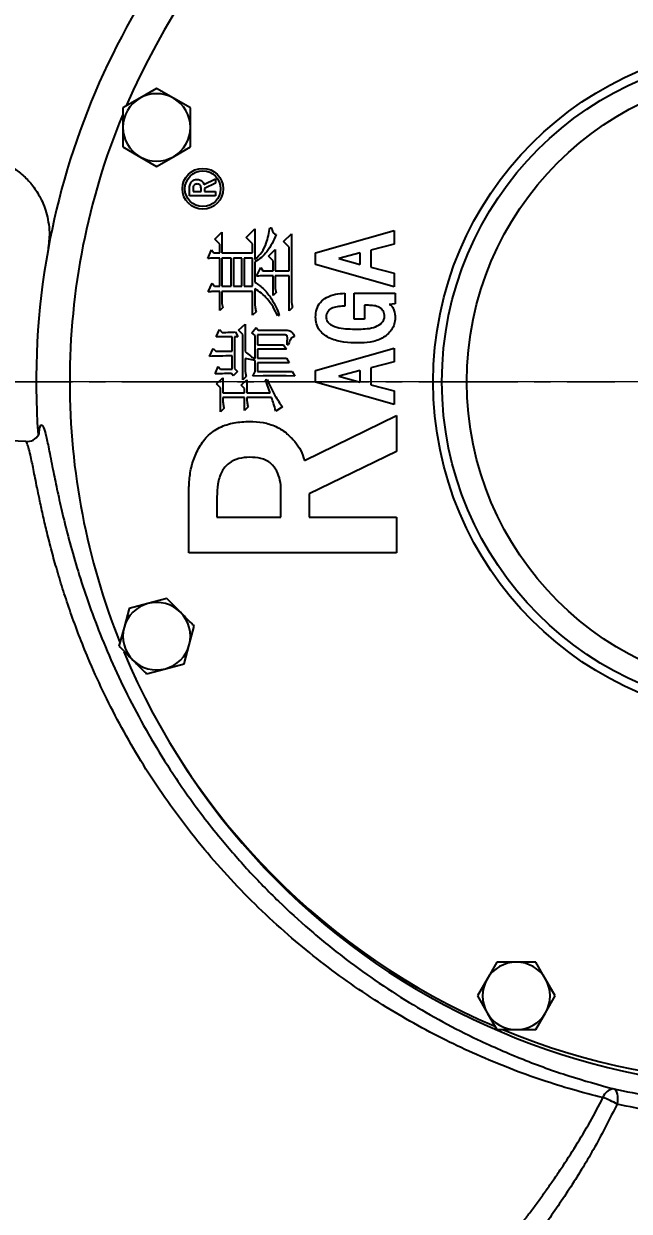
# Model space of a CAD drawing. Header units: millimetres. Extents: x 1964 to 5009, y 569 to 2723.
# Drawn here: x 3260.5 to 3377.1, y 1111.4 to 1340.1 of the extents above; entities that cross this region are included whole.
import ezdxf

# ---------------------------------------------------------------- set-up
doc = ezdxf.new("R2010")
doc.units = ezdxf.units.MM
doc.linetypes.add('CENTER2', pattern=[28.575, 19.05, -3.175, 3.175, -3.175])
doc.linetypes.add('点画线', pattern=[18, 12, -2, 2, -2])
doc.layers.add('AM_5', color=3, linetype='Continuous', lineweight=25)
doc.layers.add('中心线层', color=1, linetype='点画线', lineweight=18)
doc.styles.add('SLDTEXTSTYLE1', font='txt.shx', dxfattribs={"width": 0.7, "bigfont": 'gbcbig.shx'})
doc.dimstyles.new('SLDDIMSTYLE12$0', dxfattribs={"dimtxt": 12, "dimasz": 10, "dimexe": 0, "dimexo": 0.0625, "dimgap": 0.875, "dimtad": 1, "dimdec": 1, "dimlfac": 1.8, "dimrnd": 1e-09, "dimzin": 12, "dimdsep": 46, "dimtxsty": 'SLDTEXTSTYLE1', "dimcen": 0.09, "dimdle": 8.16, "dimclrd": 3, "dimclre": 3, "dimadec": 0, "dimazin": 3, "dimtfac": 1, "dimtdec": 1, "dimtofl": 0, "dimtmove": 0, "dimatfit": 3, "dimfxl": 0, "dimfrac": 2, "dimtolj": 1, "dimlwd": 5, "dimlwe": 5, "dimarcsym": 0})

# ---------------------------------------------------------------- blocks, each defined once
blk = doc.blocks.new('*U49')
at = {"layer": '中心线层', "color": 0, "linetype": 'CENTER2', "transparency": 16777216}
blk.add_line((-153.5, 0), (-30, 0), dxfattribs=at)
blk = doc.blocks.new('*D55')
at = {"layer": 'AM_5', "color": 3, "lineweight": 5, "transparency": 16777216}
blk.add_line((2888.44, 1183.2), (2888.44, 1435.38), dxfattribs=at)
at = {"layer": 'AM_5', "color": 3, "linetype": 'Continuous', "lineweight": 5, "transparency": 16777216}
for p, q in [((2898.44, 1435.38), (3395.56, 1435.38)), ((3405.56, 1271.2), (3405.56, 1435.38))]:
    blk.add_line(p, q, dxfattribs=at)
at = {"layer": 'AM_5', "color": 3, "transparency": 16777216}
for points in [[(2898.44, 1437.05), (2898.44, 1433.71), (2888.44, 1435.38)], [(3395.56, 1437.05), (3395.56, 1433.71), (3405.56, 1435.38)]]:
    blk.add_solid(points, dxfattribs=at)
at = {"layer": 'Defpoints', "color": 0, "transparency": 16777216}
for p in [(3405.56, 1435.38), (3405.56, 1271.14), (2888.44, 1183.14)]:
    blk.add_point(p, dxfattribs=at)
at = {"layer": 'AM_5', "color": 0, "transparency": 16777216, "insert": (3144.83, 1449.97), "char_height": 12, "width": 2.3333, "attachment_point": 5, "style": 'SLDTEXTSTYLE1'}
blk.add_mtext('\\A1;{\\H2.28571x;520}', dxfattribs=at)
blk = doc.blocks.new('*D59')
at = {"layer": 'AM_5', "color": 3, "lineweight": 5, "transparency": 16777216}
blk.add_line((3405.49, 1271.14), (2987.04, 1271.14), dxfattribs=at)
at = {"layer": 'AM_5', "color": 3, "linetype": 'Continuous', "lineweight": 5, "transparency": 16777216}
for p, q in [((2987.04, 1261.14), (2987.04, 942.26)), ((3403.59, 932.26), (2987.04, 932.26))]:
    blk.add_line(p, q, dxfattribs=at)
at = {"layer": 'AM_5', "color": 3, "transparency": 16777216}
for points in [[(2985.38, 1261.14), (2988.71, 1261.14), (2987.04, 1271.14)], [(2985.38, 942.26), (2988.71, 942.26), (2987.04, 932.26)]]:
    blk.add_solid(points, dxfattribs=at)
at = {"layer": 'Defpoints', "color": 0, "transparency": 16777216}
for p in [(3405.56, 1271.14), (2987.04, 932.26), (3403.66, 932.26)]:
    blk.add_point(p, dxfattribs=at)
at = {"layer": 'AM_5', "color": 0, "transparency": 16777216, "insert": (2972.45, 1024.24), "char_height": 12, "attachment_point": 5, "rotation": 90, "style": 'SLDTEXTSTYLE1'}
blk.add_mtext('\\A1;{\\H2.28571x;340}', dxfattribs=at)

msp = doc.modelspace()

# ---------------------------------------------------------------- linework, layer by layer
at = {"color": 7, "linetype": 'Continuous', "lineweight": 25}
for p, q in [((3286.129, 1327.63), (3282.879, 1325.754)), ((3289.379, 1325.754), (3286.129, 1327.63)), ((3282.879, 1325.754), (3279.629, 1323.877)), ((3292.629, 1323.877), (3289.379, 1325.754)), ((3279.629, 1316.372), (3282.879, 1314.495)), ((3289.379, 1314.495), (3292.629, 1316.372)), ((3282.879, 1314.495), (3286.129, 1312.619)), ((3286.129, 1312.619), (3289.379, 1314.495)), ((3292.462, 1306.934), (3292.462, 1308.425)), ((3293.139, 1308.282), (3293.139, 1307.794)), ((3294.68, 1307.794), (3294.68, 1308.453)), ((3295.242, 1309.159), (3297.462, 1310.24)), ((3297.462, 1309.377), (3295.357, 1308.353)), ((3295.357, 1308.353), (3295.357, 1307.794)), ((3297.462, 1310.24), (3297.462, 1309.377)), ((3297.462, 1306.934), (3292.462, 1306.934)), ((3293.139, 1307.794), (3294.68, 1307.794)), ((3295.357, 1307.794), (3297.462, 1307.794)), ((3297.462, 1307.794), (3297.462, 1306.934)), ((3297.343, 1298.581), (3298.715, 1299.954)), ((3298.715, 1299.954), (3298.715, 1295.981)), ((3303.389, 1298.942), (3305.051, 1300.604)), ((3304.617, 1297.714), (3303.389, 1298.942)), ((3305.051, 1300.604), (3305.051, 1294.68)), ((3307.94, 1300.821), (3308.229, 1300.821)), ((3310.554, 1298.148), (3312.071, 1299.665)), ((3312.071, 1299.665), (3312.071, 1287.167)), ((3316.734, 1295.968), (3331.904, 1300.298)), ((3331.904, 1300.298), (3331.904, 1297.678)), ((3298.282, 1297.642), (3297.343, 1298.581)), ((3298.282, 1295.981), (3298.282, 1297.642)), ((3304.617, 1295.981), (3304.617, 1297.714)), ((3307.689, 1295.33), (3308.989, 1296.631)), ((3308.989, 1296.631), (3308.989, 1292.513)), ((3311.638, 1297.064), (3310.554, 1298.148)), ((3311.638, 1292.513), (3311.638, 1297.064)), ((3331.904, 1297.678), (3327.384, 1296.483)), ((3295.976, 1294.897), (3296.674, 1296.558)), ((3296.674, 1296.558), (3297.163, 1295.981)), ((3297.163, 1295.981), (3298.282, 1295.981)), ((3298.282, 1289.551), (3298.282, 1294.969)), ((3298.715, 1295.981), (3304.617, 1295.981)), ((3300.508, 1294.969), (3298.715, 1294.969)), ((3298.715, 1294.969), (3298.715, 1289.551)), ((3300.508, 1289.551), (3300.508, 1294.969)), ((3302.563, 1294.969), (3300.941, 1294.969)), ((3300.941, 1294.969), (3300.941, 1289.551)), ((3302.563, 1289.551), (3302.563, 1294.969)), ((3304.617, 1294.969), (3302.996, 1294.969)), ((3302.996, 1294.969), (3302.996, 1289.551)), ((3304.617, 1289.551), (3304.617, 1294.969)), ((3308.556, 1294.463), (3307.689, 1295.33)), ((3308.556, 1292.513), (3308.556, 1294.463)), ((3316.734, 1293.759), (3316.734, 1295.968)), ((3325.349, 1296.01), (3321.187, 1294.863)), ((3321.187, 1294.863), (3325.349, 1293.727)), ((3325.349, 1293.727), (3325.349, 1296.01)), ((3327.384, 1296.483), (3327.384, 1293.244)), ((3305.051, 1294.247), (3305.051, 1290.346)), ((3305.377, 1291.502), (3306.172, 1293.163)), ((3306.172, 1293.163), (3306.605, 1292.513)), ((3306.605, 1292.513), (3308.556, 1292.513)), ((3308.989, 1292.513), (3311.638, 1292.513)), ((3331.904, 1289.442), (3316.734, 1293.759)), ((3327.384, 1293.244), (3331.904, 1292.05)), ((3296.048, 1288.468), (3296.816, 1290.129)), ((3296.816, 1290.129), (3297.305, 1289.551)), ((3308.556, 1287.745), (3308.556, 1291.574)), ((3311.638, 1291.574), (3308.989, 1291.574)), ((3308.989, 1291.574), (3308.989, 1289.118)), ((3311.638, 1284.783), (3311.638, 1291.574)), ((3331.904, 1292.05), (3331.904, 1289.442)), ((3297.305, 1289.551), (3298.282, 1289.551)), ((3298.282, 1284.856), (3298.282, 1288.54)), ((3298.715, 1289.551), (3300.508, 1289.551)), ((3304.617, 1288.54), (3298.715, 1288.54)), ((3298.715, 1288.54), (3298.715, 1286.228)), ((3300.941, 1289.551), (3302.563, 1289.551)), ((3302.996, 1289.551), (3304.617, 1289.551)), ((3304.617, 1283.989), (3304.617, 1288.54)), ((3305.051, 1289.046), (3305.051, 1286.373)), ((3309.134, 1288.323), (3308.556, 1287.745)), ((3308.989, 1289.118), (3309.134, 1288.323)), ((3322.349, 1288.196), (3322.349, 1285.701)), ((3324.155, 1283.228), (3324.155, 1288.196)), ((3324.155, 1288.196), (3332.075, 1288.196)), ((3332.075, 1288.196), (3332.075, 1286.168)), ((3298.86, 1285.434), (3298.282, 1284.856)), ((3298.715, 1286.228), (3298.86, 1285.434)), ((3312.288, 1285.434), (3311.638, 1284.783)), ((3326.921, 1285.871), (3326.19, 1285.871)), ((3326.19, 1285.871), (3326.19, 1283.228)), ((3332.075, 1286.168), (3330.881, 1286.019)), ((3305.268, 1284.639), (3304.617, 1283.989)), ((3309.746, 1283.917), (3309.457, 1283.844)), ((3326.19, 1283.228), (3324.155, 1283.228)), ((3297.573, 1279.799), (3298.223, 1281.244)), ((3298.223, 1281.244), (3298.729, 1280.666)), ((3301.329, 1280.738), (3301.763, 1279.799)), ((3301.867, 1281.099), (3303.167, 1282.255)), ((3302.734, 1280.232), (3301.867, 1281.099)), ((3303.167, 1282.255), (3303.167, 1276.982)), ((3304.481, 1280.594), (3305.276, 1281.605)), ((3305.276, 1281.605), (3305.706, 1281.099)), ((3305.706, 1281.099), (3310.958, 1281.099)), ((3300.679, 1279.799), (3297.573, 1279.799)), ((3300.679, 1277.054), (3300.679, 1279.799)), ((3301.112, 1279.799), (3301.112, 1273.731)), ((3301.763, 1279.799), (3301.112, 1279.799)), ((3302.734, 1271.492), (3302.734, 1280.232)), ((3305.131, 1280.088), (3304.481, 1280.594)), ((3305.131, 1275.609), (3305.131, 1280.088)), ((3310.886, 1280.16), (3305.565, 1280.16)), ((3305.565, 1280.16), (3305.565, 1278.282)), ((3296.318, 1276.043), (3297.046, 1277.56)), ((3297.046, 1277.56), (3297.554, 1277.054)), ((3297.554, 1277.054), (3300.679, 1277.054)), ((3300.679, 1273.586), (3300.679, 1276.115)), ((3305.565, 1278.282), (3310.549, 1278.282)), ((3311.127, 1277.415), (3305.565, 1277.415)), ((3305.565, 1277.415), (3305.565, 1275.681)), ((3310.549, 1278.282), (3311.127, 1277.415)), ((3311.534, 1278.282), (3311.245, 1278.282)), ((3316.734, 1273.302), (3331.904, 1277.632)), ((3331.904, 1277.632), (3331.904, 1275.012)), ((3297.428, 1272.647), (3298.006, 1274.092)), ((3298.006, 1274.092), (3298.44, 1273.586)), ((3305.131, 1275.248), (3303.167, 1275.609)), ((3303.167, 1275.609), (3303.167, 1273.875)), ((3305.131, 1273.153), (3305.131, 1275.248)), ((3305.565, 1275.681), (3311.127, 1275.681)), ((3311.633, 1274.815), (3305.565, 1274.815)), ((3305.565, 1274.815), (3305.565, 1273.153)), ((3311.127, 1275.681), (3311.633, 1274.815)), ((3331.904, 1275.012), (3327.384, 1273.817)), ((3327.384, 1273.817), (3327.384, 1270.578)), ((3297.658, 1270.769), (3298.886, 1271.925)), ((3298.44, 1273.586), (3300.679, 1273.586)), ((3298.886, 1271.925), (3298.886, 1269.035)), ((3300.896, 1272.286), (3300.535, 1272.72)), ((3301.69, 1273.153), (3300.896, 1272.286)), ((3301.112, 1273.731), (3301.69, 1273.153)), ((3302.426, 1270.48), (3303.51, 1271.492)), ((3303.384, 1272.142), (3302.734, 1271.492)), ((3303.51, 1271.492), (3303.51, 1269.035)), ((3304.625, 1272.214), (3305.131, 1273.153)), ((3306.643, 1272.286), (3304.625, 1272.214)), ((3305.565, 1273.153), (3312.253, 1273.153)), ((3311.103, 1272.286), (3306.643, 1272.286)), ((3307.122, 1271.492), (3307.411, 1271.564)), ((3307.989, 1269.035), (3307.122, 1271.492)), ((3312.756, 1272.214), (3311.103, 1272.286)), ((3312.253, 1273.153), (3312.756, 1272.214)), ((3316.734, 1271.093), (3316.734, 1273.302)), ((3325.349, 1273.344), (3321.187, 1272.197)), ((3321.187, 1272.197), (3325.349, 1271.061)), ((3325.349, 1271.061), (3325.349, 1273.344)), ((3298.453, 1269.975), (3297.658, 1270.769)), ((3298.453, 1265.351), (3298.453, 1269.975)), ((3303.076, 1269.83), (3302.426, 1270.48)), ((3303.076, 1269.035), (3303.076, 1269.83)), ((3331.904, 1266.776), (3316.734, 1271.093)), ((3327.384, 1270.578), (3331.904, 1269.384)), ((3331.904, 1269.384), (3331.904, 1266.776)), ((3298.886, 1269.035), (3303.076, 1269.035)), ((3303.076, 1268.096), (3298.886, 1268.096)), ((3298.886, 1268.096), (3298.886, 1267.735)), ((3303.076, 1265.64), (3303.076, 1268.096)), ((3303.51, 1269.035), (3307.989, 1269.035)), ((3308.278, 1268.096), (3303.51, 1268.096)), ((3303.51, 1268.096), (3303.51, 1268.024)), ((3299.103, 1266.001), (3298.453, 1265.351)), ((3303.726, 1266.29), (3303.076, 1265.64)), ((3310.372, 1266.29), (3309.072, 1265.496)), ((3314.578, 1255.99), (3332.333, 1264.636)), ((3332.333, 1264.636), (3332.333, 1257.733)), ((3332.333, 1257.733), (3315.497, 1249.543)), ((3292.333, 1238.193), (3292.333, 1250.118)), ((3297.751, 1248.976), (3297.751, 1245.07)), ((3310.079, 1245.07), (3310.079, 1250.341)), ((3315.497, 1249.543), (3315.497, 1245.07)), ((3297.751, 1245.07), (3310.079, 1245.07)), ((3315.497, 1245.07), (3332.333, 1245.07)), ((3332.333, 1245.07), (3332.333, 1238.193)), ((3332.333, 1238.193), (3292.333, 1238.193)), ((3284.447, 1228.436), (3280.822, 1227.465)), ((3288.072, 1229.407), (3284.447, 1228.436)), ((3280.822, 1227.465), (3279.851, 1223.84)), ((3279.851, 1223.84), (3278.879, 1220.215)), ((3292.408, 1220.475), (3293.379, 1224.1)), ((3291.436, 1216.85), (3292.408, 1220.475)), ((3287.812, 1215.879), (3291.436, 1216.85)), ((3284.187, 1214.908), (3287.812, 1215.879)), ((3351.65, 1159.384), (3349.773, 1156.134)), ((3361.031, 1156.134), (3359.155, 1159.384)), ((3349.773, 1156.134), (3347.897, 1152.884)), ((3362.908, 1152.884), (3361.031, 1156.134)), ((3347.897, 1152.884), (3349.773, 1149.634)), ((3361.031, 1149.634), (3362.908, 1152.884)), ((3349.773, 1149.634), (3351.65, 1146.384)), ((3359.155, 1146.384), (3361.031, 1149.634))]:
    msp.add_line(p, q, dxfattribs=at)
at = {"color": 7, "linetype": 'Continuous', "lineweight": 25, "flags": 128}
msp.add_lwpolyline([(3374.185, 1134.964), (3374.393, 1134.848), (3374.573, 1134.641), (3374.717, 1134.349), (3374.823, 1133.983), (3374.886, 1133.552), (3374.904, 1133.073), (3374.876, 1132.56), (3374.804, 1132.03)], dxfattribs=at)
at = {"color": 7, "linetype": 'Continuous', "lineweight": 25}
for centre, radius in [((3404.386, 1271.141), 65), ((3404.386, 1271.141), 63.318), ((3405.555, 1271.141), 59.677), ((3295.02, 1308.317), 3.931), ((3295.02, 1308.317), 3.435)]:
    msp.add_circle(centre, radius, dxfattribs=at)
for centre, radius, start, end in [((3404.386, 1271.141), 135, 112.71649, 156.82438), ((3405.555, 1271.141), 142.619, 144.21632, 169.72319), ((3286.129, 1320.125), 6.5, 60, 120), ((3286.129, 1320.125), 6.5, 120, 180), ((3286.129, 1320.125), 6.5, 0, 60), ((3404.386, 1271.141), 135, 157.638, 180), ((3286.129, 1320.125), 6.5, 180, 240), ((3286.129, 1320.125), 6.5, 300, 0), ((3405.555, 1271.141), 135.984, 212.60173, 21.68503), ((3286.129, 1320.125), 6.5, 240, 300), ((3405.555, 1271.141), 142.619, 169.72319, 184.08184), ((3404.386, 1271.141), 135, 180, 201.81807), ((3261.19, 1262.134), 2.494, 262.39523, 333.25086), ((3250.221, 1007.596), 252.291, 87.58259, 92.65925), ((3286.129, 1222.158), 6.5, 105, 165), ((3286.129, 1222.158), 6.5, 45, 105), ((3286.129, 1222.158), 6.5, 345, 45), ((3286.129, 1222.158), 6.5, 165, 225), ((3404.386, 1271.141), 135, 202.64746, 246.75913), ((3286.129, 1222.158), 6.5, 285, 345), ((3286.129, 1222.158), 6.5, 225, 285), ((3355.402, 1152.884), 6.5, 90, 150), ((3355.402, 1152.884), 6.5, 30, 90), ((3355.402, 1152.884), 6.5, 150, 210), ((3355.402, 1152.884), 6.5, 330, 30), ((3355.402, 1152.884), 6.5, 210, 270), ((3355.402, 1152.884), 6.5, 270, 330), ((3404.386, 1271.141), 135, 247.60479, 291.73669), ((3374.294, 1132.679), 2.287, 92.71565, 164.62279), ((3367.898, 1120.656), 13.306, 58.73412, 71.64587)]:
    msp.add_arc(centre, radius, start, end, dxfattribs=at)
for points, knots in [([(3273.781, 1348.443), (3272.764, 1348.645), (3270.726, 1349.051), (3267.437, 1349.041), (3264.325, 1348.528), (3261.461, 1347.579), (3259.026, 1346.378), (3256.746, 1344.828), (3254.845, 1343.123), (3253.251, 1341.268), (3251.961, 1339.381), (3250.881, 1337.298), (3250.069, 1335.162), (3249.539, 1333.055), (3249.21, 1330.797), (3249.156, 1328.383), (3249.456, 1325.531), (3250.223, 1322.608), (3251.731, 1319.219), (3254.02, 1315.977), (3256.475, 1313.708), (3258.024, 1312.675), (3258.455, 1312.388)], [0, 0, 0, 0, 0.0704817, 0.1411253, 0.2114397, 0.262002, 0.312511, 0.3555757, 0.3985696, 0.430653, 0.4627062, 0.4949602, 0.5272108, 0.5564321, 0.5856728, 0.6253972, 0.6651816, 0.7232176, 0.7813627, 0.8729283, 0.9646568, 1, 1, 1, 1]), ([(3279.629, 1323.877), (3279.629, 1323.844), (3279.629, 1322.607), (3279.629, 1321.349), (3279.629, 1320.125)], [0, 0, 0, 0, 0.0269953, 1, 1, 1, 1]), ([(3292.629, 1320.125), (3292.629, 1321.349), (3292.629, 1322.607), (3292.629, 1323.844), (3292.629, 1323.877)], [0, 0, 0, 0, 0.97300478, 1, 1, 1, 1]), ([(3279.629, 1320.125), (3279.629, 1319.184), (3279.629, 1317.925), (3279.629, 1316.685), (3279.629, 1316.372)], [0, 0, 0, 0, 0.7469333, 1, 1, 1, 1]), ([(3292.629, 1316.372), (3292.629, 1316.685), (3292.629, 1317.925), (3292.629, 1319.184), (3292.629, 1320.125)], [0, 0, 0, 0, 0.2530667, 1, 1, 1, 1]), ([(3258.455, 1312.388), (3259.101, 1311.937), (3260.396, 1311.035), (3262.127, 1309.199), (3263.695, 1306.864), (3264.756, 1304.377), (3265.306, 1301.927), (3265.572, 1299.546), (3265.355, 1297.699), (3265.225, 1296.585)], [0, 0, 0, 0, 0.1638594, 0.3281213, 0.4914407, 0.6743603, 0.7670388, 0.8595026, 1, 1, 1, 1]), ([(3292.462, 1308.425), (3292.477, 1308.661), (3292.508, 1309.131), (3292.827, 1309.737), (3293.365, 1310.065), (3293.737, 1310.087), (3293.923, 1310.098)], [0, 0, 0, 0, 0.2807585, 0.5601549, 0.7794399, 1, 1, 1, 1]), ([(3293.923, 1309.237), (3293.835, 1309.232), (3293.659, 1309.221), (3293.415, 1309.103), (3293.161, 1308.801), (3293.148, 1308.496), (3293.139, 1308.282)], [0, 0, 0, 0, 0.1874919, 0.3742932, 0.5609864, 1, 1, 1, 1]), ([(3293.923, 1310.098), (3294.088, 1310.089), (3294.416, 1310.07), (3294.82, 1309.835), (3295.109, 1309.522), (3295.198, 1309.28), (3295.242, 1309.159)], [0, 0, 0, 0, 0.2803151, 0.5594507, 0.780022, 1, 1, 1, 1]), ([(3294.68, 1308.453), (3294.67, 1308.568), (3294.649, 1308.799), (3294.478, 1309.095), (3294.197, 1309.224), (3294.015, 1309.233), (3293.923, 1309.237)], [0, 0, 0, 0, 0.2805191, 0.5597554, 0.7792183, 1, 1, 1, 1]), ([(3305.051, 1294.68), (3305.519, 1295.134), (3306.455, 1296.043), (3307.484, 1298.166), (3307.767, 1299.813), (3307.94, 1300.821)], [0, 0, 0, 0, 0.2800467, 0.5599854, 1, 1, 1, 1]), ([(3309.168, 1299.52), (3308.92, 1298.931), (3308.423, 1297.754), (3307.449, 1296.259), (3306.342, 1295.028), (3305.481, 1294.507), (3305.051, 1294.247)], [0, 0, 0, 0, 0.2802334, 0.5603462, 0.7802785, 1, 1, 1, 1]), ([(3308.229, 1300.821), (3308.305, 1300.507), (3308.411, 1300.07), (3308.809, 1299.639), (3309.049, 1299.56), (3309.168, 1299.52)], [0, 0, 0, 0, 0.55956435, 0.78005034, 1, 1, 1, 1]), ([(3298.282, 1294.969), (3297.851, 1294.966), (3297.082, 1294.961), (3296.313, 1294.916), (3295.976, 1294.897)], [0, 0, 0, 0, 0.5600064, 1, 1, 1, 1]), ([(3305.051, 1290.346), (3305.668, 1289.901), (3306.903, 1289.01), (3308.182, 1287.302), (3309.15, 1285.605), (3309.548, 1284.48), (3309.746, 1283.917)], [0, 0, 0, 0, 0.2797651, 0.559635, 0.7798429, 1, 1, 1, 1]), ([(3308.556, 1291.574), (3307.962, 1291.571), (3306.902, 1291.567), (3305.843, 1291.522), (3305.377, 1291.502)], [0, 0, 0, 0, 0.5600049, 1, 1, 1, 1]), ([(3298.282, 1288.54), (3297.864, 1288.536), (3297.119, 1288.528), (3296.375, 1288.486), (3296.048, 1288.468)], [0, 0, 0, 0, 0.5599859, 1, 1, 1, 1]), ([(3309.457, 1283.844), (3309.17, 1284.425), (3308.594, 1285.585), (3307.52, 1287.042), (3306.343, 1288.231), (3305.481, 1288.774), (3305.051, 1289.046)], [0, 0, 0, 0, 0.28018043, 0.56014278, 0.7802496, 1, 1, 1, 1]), ([(3316.734, 1283.605), (3316.769, 1284.116), (3316.838, 1285.137), (3317.607, 1286.519), (3318.914, 1287.512), (3320.545, 1288.111), (3321.747, 1288.167), (3322.349, 1288.196)], [0, 0, 0, 0, 0.1867586, 0.3729226, 0.5594709, 0.7795025, 1, 1, 1, 1]), ([(3305.051, 1286.373), (3305.06, 1286.045), (3305.076, 1285.46), (3305.209, 1284.89), (3305.268, 1284.639)], [0, 0, 0, 0, 0.5599513, 1, 1, 1, 1]), ([(3312.071, 1287.167), (3312.08, 1286.84), (3312.097, 1286.254), (3312.23, 1285.684), (3312.288, 1285.434)], [0, 0, 0, 0, 0.55995133, 1, 1, 1, 1]), ([(3322.349, 1285.701), (3321.959, 1285.691), (3321.181, 1285.671), (3320.212, 1285.486), (3319.513, 1285.129), (3319.083, 1284.723), (3318.807, 1284.191), (3318.779, 1283.8), (3318.765, 1283.605)], [0, 0, 0, 0, 0.2504694, 0.5004704, 0.6255057, 0.7504214, 0.8751012, 1, 1, 1, 1]), ([(3330.043, 1283.688), (3330.001, 1284.053), (3329.936, 1284.6), (3329.47, 1285.166), (3328.888, 1285.596), (3327.996, 1285.833), (3327.279, 1285.859), (3326.921, 1285.871)], [0, 0, 0, 0, 0.2484522, 0.3736486, 0.4989325, 0.7490564, 1, 1, 1, 1]), ([(3330.881, 1286.019), (3330.945, 1286.02), (3331.075, 1286.023), (3331.292, 1285.873), (3331.572, 1285.526), (3331.956, 1284.708), (3332.028, 1283.943), (3332.075, 1283.434)], [0, 0, 0, 0, 0.0622525, 0.1247705, 0.2498639, 0.5004423, 1, 1, 1, 1]), ([(3324.873, 1278.621), (3323.982, 1278.648), (3322.201, 1278.702), (3320, 1279.227), (3318.437, 1280.109), (3317.466, 1281.047), (3316.83, 1282.263), (3316.766, 1283.157), (3316.734, 1283.605)], [0, 0, 0, 0, 0.2504027, 0.5002943, 0.6253666, 0.7502877, 0.8750808, 1, 1, 1, 1]), ([(3318.765, 1283.605), (3318.815, 1283.314), (3318.916, 1282.731), (3319.837, 1281.939), (3321.791, 1281.318), (3323.537, 1281.299), (3324.702, 1281.287)], [0, 0, 0, 0, 0.1239553, 0.2488066, 0.4983555, 1, 1, 1, 1]), ([(3324.702, 1281.287), (3325.235, 1281.298), (3326.3, 1281.32), (3327.898, 1281.515), (3329.113, 1282.113), (3329.879, 1282.897), (3329.989, 1283.425), (3330.043, 1283.688)], [0, 0, 0, 0, 0.2511391, 0.5020492, 0.7508155, 0.8760001, 1, 1, 1, 1]), ([(3332.075, 1283.434), (3332.04, 1283.03), (3331.969, 1282.222), (3331.2, 1280.778), (3329.656, 1279.387), (3327.286, 1278.706), (3325.678, 1278.649), (3324.873, 1278.621)], [0, 0, 0, 0, 0.1250911, 0.2501912, 0.4992688, 0.7492411, 1, 1, 1, 1]), ([(3298.729, 1280.666), (3299.214, 1280.666), (3300.082, 1280.666), (3300.948, 1280.716), (3301.329, 1280.738)], [0, 0, 0, 0, 0.5600301, 1, 1, 1, 1]), ([(3310.958, 1281.099), (3311.175, 1281.096), (3311.606, 1281.088), (3312.317, 1280.705), (3312.545, 1280.187), (3312.684, 1279.871)], [0, 0, 0, 0, 0.2811061, 0.5611061, 1, 1, 1, 1]), ([(3311.245, 1278.282), (3311.258, 1278.636), (3311.279, 1279.168), (3311.351, 1279.761), (3311.254, 1280.016), (3311.116, 1280.142), (3310.978, 1280.153), (3310.886, 1280.16)], [0, 0, 0, 0, 0.5004533, 0.7502288, 0.8130544, 0.8755102, 1, 1, 1, 1]), ([(3312.684, 1279.871), (3312.498, 1279.805), (3312.123, 1279.673), (3311.727, 1279.063), (3311.607, 1278.578), (3311.534, 1278.282)], [0, 0, 0, 0, 0.2783697, 0.5585894, 1, 1, 1, 1]), ([(3300.679, 1276.115), (3299.865, 1276.114), (3298.411, 1276.114), (3296.957, 1276.064), (3296.318, 1276.043)], [0, 0, 0, 0, 0.5600095, 1, 1, 1, 1]), ([(3303.167, 1276.982), (3303.496, 1276.671), (3304.083, 1276.114), (3304.81, 1275.764), (3305.131, 1275.609)], [0, 0, 0, 0, 0.5590985, 1, 1, 1, 1]), ([(3303.167, 1273.875), (3303.176, 1273.548), (3303.192, 1272.962), (3303.325, 1272.392), (3303.384, 1272.142)], [0, 0, 0, 0, 0.5599513, 1, 1, 1, 1]), ([(3300.535, 1272.72), (3299.954, 1272.718), (3298.918, 1272.716), (3297.884, 1272.668), (3297.428, 1272.647)], [0, 0, 0, 0, 0.5600083, 1, 1, 1, 1]), ([(3307.411, 1271.564), (3307.883, 1270.531), (3308.725, 1268.691), (3309.87, 1267.023), (3310.372, 1266.29)], [0, 0, 0, 0, 0.56088301, 1, 1, 1, 1]), ([(3298.886, 1267.735), (3298.895, 1267.407), (3298.912, 1266.822), (3299.045, 1266.252), (3299.103, 1266.001)], [0, 0, 0, 0, 0.55995133, 1, 1, 1, 1]), ([(3303.51, 1268.024), (3303.519, 1267.696), (3303.535, 1267.111), (3303.668, 1266.541), (3303.726, 1266.29)], [0, 0, 0, 0, 0.5599513, 1, 1, 1, 1]), ([(3309.072, 1265.496), (3308.932, 1265.984), (3308.683, 1266.855), (3308.401, 1267.717), (3308.278, 1268.096)], [0, 0, 0, 0, 0.559991, 1, 1, 1, 1]), ([(3263.45, 1260.941), (3263.497, 1261.374), (3263.62, 1262.511), (3263.932, 1263.001), (3264.341, 1262.543), (3264.831, 1260.834), (3265.435, 1257.955), (3266.156, 1254.251), (3267.01, 1250.091), (3267.98, 1245.743), (3269.2, 1240.848), (3270.728, 1235.43), (3272.606, 1229.584), (3274.891, 1223.348), (3277.621, 1216.815), (3280.826, 1210.078), (3284.515, 1203.245), (3288.213, 1197.193), (3291.751, 1191.957), (3294.989, 1187.529), (3298.965, 1182.503), (3303.802, 1176.948), (3309.523, 1171.087), (3315.566, 1165.559), (3321.779, 1160.485), (3328.214, 1155.798), (3334.704, 1151.592), (3341.314, 1147.791), (3348.634, 1144.071), (3356.738, 1140.55), (3365.529, 1137.356), (3371.297, 1135.762), (3374.185, 1134.964)], [0, 0, 0, 0, 0.0260755, 0.068472, 0.110802, 0.1531098, 0.1954668, 0.2377341, 0.2695275, 0.3011026, 0.332991, 0.3646388, 0.3963559, 0.4278961, 0.4596743, 0.4914516, 0.523018, 0.5548504, 0.5758832, 0.5971224, 0.6186428, 0.6500297, 0.6821661, 0.7136009, 0.745887, 0.7773261, 0.8096086, 0.8409322, 0.8729902, 0.9148954, 0.957384, 1, 1, 1, 1]), ([(3292.333, 1250.118), (3292.365, 1251.061), (3292.429, 1252.948), (3293.017, 1255.733), (3294.118, 1258.353), (3295.788, 1260.73), (3298.197, 1262.467), (3301.061, 1263.375), (3303.037, 1263.46), (3304.027, 1263.503)], [0, 0, 0, 0, 0.1401753, 0.280303, 0.420371, 0.5603153, 0.706657, 0.85322, 1, 1, 1, 1]), ([(3304.027, 1263.503), (3304.897, 1263.463), (3306.637, 1263.385), (3309.172, 1262.634), (3311.217, 1261.273), (3312.755, 1259.646), (3313.969, 1257.961), (3314.375, 1256.647), (3314.578, 1255.99)], [0, 0, 0, 0, 0.1867439, 0.3732657, 0.5596165, 0.7064652, 0.8533715, 1, 1, 1, 1]), ([(3312.194, 1164), (3310.267, 1165.706), (3306.443, 1169.091), (3301.026, 1174.582), (3295.873, 1180.35), (3291.048, 1186.389), (3286.588, 1192.622), (3282.542, 1198.949), (3278.915, 1205.317), (3275.696, 1211.68), (3273.15, 1217.368), (3271.13, 1222.39), (3269.542, 1226.724), (3268.141, 1230.927), (3266.94, 1234.881), (3265.9, 1238.64), (3265.027, 1242.081), (3264.276, 1245.295), (3263.691, 1247.979), (3263.215, 1250.273), (3262.831, 1252.174), (3262.491, 1253.879), (3262.186, 1255.389), (3261.865, 1256.906), (3261.528, 1258.323), (3261.19, 1259.316), (3260.967, 1259.759), (3260.869, 1259.645), (3260.862, 1259.637)], [0, 0, 0, 0, 0.0480954, 0.0954717, 0.1424738, 0.1905592, 0.2379894, 0.2849148, 0.3322397, 0.3795362, 0.4272326, 0.4621107, 0.4977858, 0.5328379, 0.5690464, 0.6037861, 0.6400248, 0.6744622, 0.710758, 0.7382559, 0.7672237, 0.7957038, 0.8238511, 0.8536795, 0.8978242, 0.9453463, 0.9962478, 1, 1, 1, 1]), ([(3304.027, 1256.617), (3303.32, 1256.574), (3301.91, 1256.489), (3299.96, 1255.537), (3298.478, 1253.788), (3297.835, 1251.461), (3297.779, 1249.805), (3297.751, 1248.976)], [0, 0, 0, 0, 0.1869219, 0.3731554, 0.5592811, 0.7792936, 1, 1, 1, 1]), ([(3310.079, 1250.341), (3310.047, 1250.962), (3309.981, 1252.204), (3309.32, 1253.957), (3308.188, 1255.617), (3306.207, 1256.508), (3304.755, 1256.581), (3304.027, 1256.617)], [0, 0, 0, 0, 0.18718889, 0.37425564, 0.56073518, 0.77970971, 1, 1, 1, 1]), ([(3290.725, 1226.754), (3289.86, 1227.619), (3288.97, 1228.509), (3288.095, 1229.384), (3288.072, 1229.407)], [0, 0, 0, 0, 0.9730048, 1, 1, 1, 1]), ([(3293.379, 1224.1), (3293.157, 1224.322), (3292.281, 1225.198), (3291.39, 1226.089), (3290.725, 1226.754)], [0, 0, 0, 0, 0.2530667, 1, 1, 1, 1]), ([(3278.879, 1220.215), (3278.903, 1220.191), (3279.778, 1219.317), (3280.667, 1218.427), (3281.533, 1217.561)], [0, 0, 0, 0, 0.0269953, 1, 1, 1, 1]), ([(3281.533, 1217.561), (3282.198, 1216.896), (3283.088, 1216.006), (3283.965, 1215.13), (3284.187, 1214.908)], [0, 0, 0, 0, 0.7469333, 1, 1, 1, 1]), ([(3372.088, 1133.286), (3370.136, 1133.785), (3366.268, 1134.775), (3360.302, 1136.642), (3354.129, 1138.858), (3347.925, 1141.424), (3341.723, 1144.338), (3335.673, 1147.533), (3329.578, 1151.139), (3323.565, 1155.118), (3317.735, 1159.383), (3314.009, 1162.488), (3312.194, 1164)], [0, 0, 0, 0, 0.0983606, 0.1949021, 0.2961379, 0.402868, 0.4994826, 0.6007187, 0.7010737, 0.8024625, 0.9037741, 1, 1, 1, 1]), ([(3355.402, 1159.384), (3354.178, 1159.384), (3352.92, 1159.384), (3351.683, 1159.384), (3351.65, 1159.384)], [0, 0, 0, 0, 0.97300478, 1, 1, 1, 1]), ([(3359.155, 1159.384), (3358.841, 1159.384), (3357.602, 1159.384), (3356.343, 1159.384), (3355.402, 1159.384)], [0, 0, 0, 0, 0.2530667, 1, 1, 1, 1]), ([(3351.65, 1146.384), (3351.683, 1146.384), (3352.92, 1146.384), (3354.178, 1146.384), (3355.402, 1146.384)], [0, 0, 0, 0, 0.0269953, 1, 1, 1, 1]), ([(3355.402, 1146.384), (3356.343, 1146.384), (3357.602, 1146.384), (3358.841, 1146.384), (3359.155, 1146.384)], [0, 0, 0, 0, 0.7469333, 1, 1, 1, 1]), ([(3374.185, 1134.964), (3376.54, 1134.494), (3381.226, 1133.561), (3388.703, 1132.543), (3396.398, 1131.838), (3401.634, 1131.711), (3404.264, 1131.646)], [0, 0, 0, 0, 0.2508376, 0.4992015, 0.7483815, 1, 1, 1, 1]), ([(3335.195, 1084.815), (3335.717, 1085.33), (3336.756, 1086.356), (3338.586, 1088.243), (3340.599, 1090.373), (3342.861, 1092.833), (3345.371, 1095.639), (3347.403, 1097.977), (3348.8, 1099.618), (3349.526, 1100.479), (3350.247, 1101.34), (3350.971, 1102.212), (3351.724, 1103.127), (3352.619, 1104.226), (3353.872, 1105.783), (3355.364, 1107.675), (3356.933, 1109.711), (3358.367, 1111.615), (3359.768, 1113.517), (3361.18, 1115.483), (3362.604, 1117.52), (3364.513, 1120.334), (3366.893, 1124.029), (3369.612, 1128.57), (3371.273, 1131.732), (3372.088, 1133.286)], [0, 0, 0, 0, 0.0628863, 0.12533, 0.1861755, 0.2506526, 0.3205742, 0.3900146, 0.4080073, 0.4267181, 0.4447532, 0.4619663, 0.480551, 0.500495, 0.5279516, 0.5724103, 0.6093584, 0.6421563, 0.6769653, 0.7117848, 0.7459499, 0.782583, 0.8550108, 0.9287697, 1, 1, 1, 1]), ([(3374.804, 1132.03), (3373.412, 1129.265), (3370.635, 1123.752), (3365.89, 1116.05), (3360.962, 1108.764), (3356.503, 1102.72), (3352.665, 1097.79), (3349.484, 1093.865), (3346.445, 1090.249), (3343.631, 1087.018), (3341.075, 1084.182), (3339.699, 1082.737), (3339.013, 1082.017)], [0, 0, 0, 0, 0.1251004, 0.2493928, 0.3739918, 0.4994655, 0.5830665, 0.6665381, 0.7493203, 0.8336176, 0.9171684, 1, 1, 1, 1]), ([(3404.237, 1128.648), (3402.525, 1128.682), (3399.112, 1128.75), (3394.031, 1129.085), (3388.217, 1129.667), (3381.702, 1130.597), (3377.111, 1131.551), (3374.804, 1132.03)], [0, 0, 0, 0, 0.1675022, 0.3339699, 0.5008822, 0.7492364, 1, 1, 1, 1])]:
    msp.add_open_spline(points, degree=3, knots=knots, dxfattribs=at)

# ---------------------------------------------------------------- block references
at = {"layer": '中心线层', "linetype": 'CENTER2'}
msp.add_blockref('*U49', (3404.386, 1271.141), dxfattribs=at)

# ---------------------------------------------------------------- dimensions: what is measured, and where the dimension line sits
at = {"layer": 'AM_5'}
dim = msp.add_linear_dim(base=(3405.555, 1435.382), p1=(2888.438, 1183.141), p2=(3405.555, 1271.141), text='{\\H2.28571x;520}', dimstyle='SLDDIMSTYLE12$0', override={"dimlfac": 1}, dxfattribs=at)
dim.commit()
dim.dimension.update_dxf_attribs({"geometry": '*D55', "text_midpoint": (3144.826, 1435.382), "dimtype": 160})
dim = msp.add_linear_dim(base=(2987.043, 932.263), p1=(3405.555, 1271.141), p2=(3403.657, 932.263), angle=90, text='{\\H2.28571x;340}', dimstyle='SLDDIMSTYLE12$0', override={"dimlfac": 1}, dxfattribs=at)
dim.commit()
dim.dimension.update_dxf_attribs({"geometry": '*D59', "text_midpoint": (2987.043, 1024.241), "dimtype": 160})

doc.saveas('drawing.dxf')
